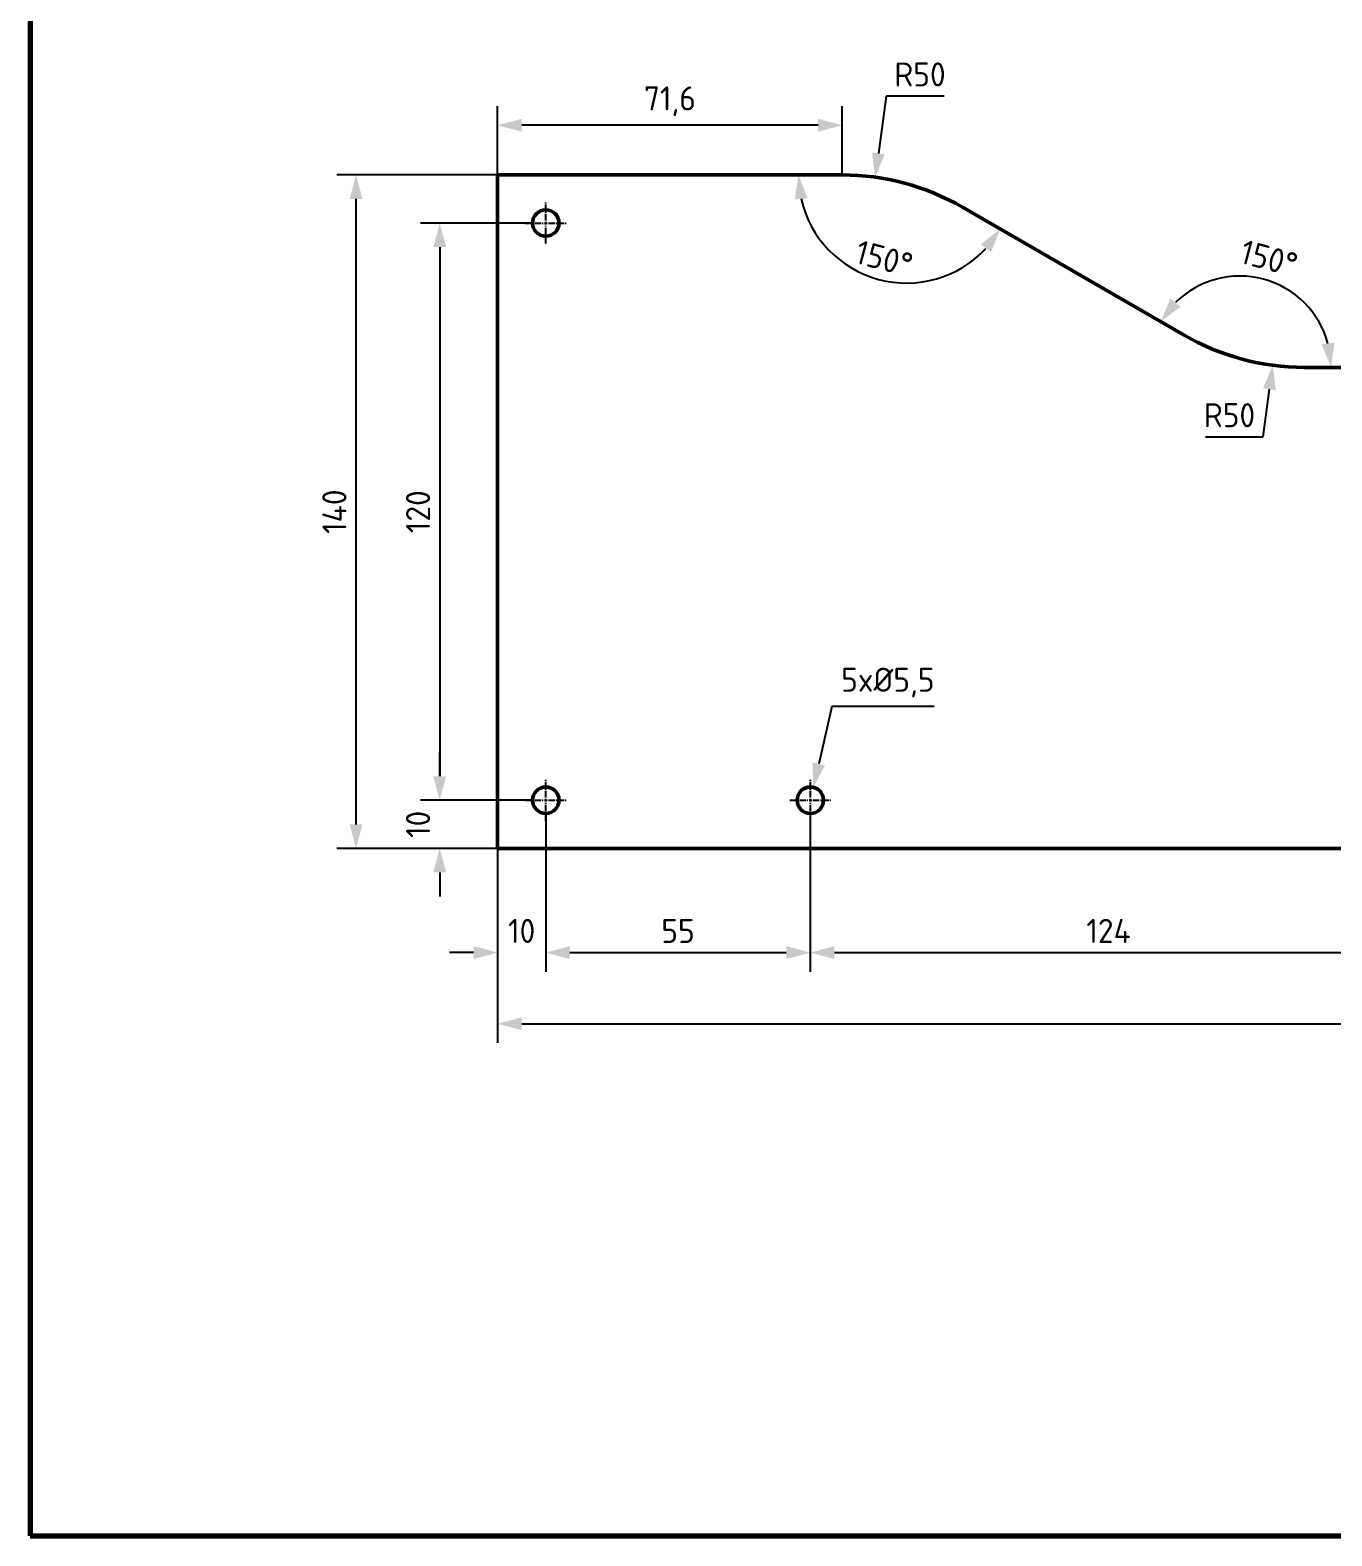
# Model space of a CAD drawing. Header units: millimetres. Extents: x 55 to 11032, y -227 to 3957.
# Drawn here: x 1002.3 to 1272.9, y 482.9 to 795.9 of the extents above; entities that cross this region are included whole.
import ezdxf

# ---------------------------------------------------------------- set-up
doc = ezdxf.new("R2010")
doc.units = ezdxf.units.MM
doc.header["$LTSCALE"] = 0.7
doc.header["$PDMODE"] = 35
doc.header["$PDSIZE"] = -4
doc.linetypes.add('CENTER2', pattern=[1.125, 0.75, -0.125, 0.125, -0.125])
for name, color, linetype, lineweight in [('CON', 7, 'Continuous', 50), ('DIM', 94, 'Continuous', 25), ('KHUNGBV', 5, 'Continuous', 70)]:
    doc.layers.add(name, color=color, linetype=linetype, lineweight=lineweight)
doc.styles.add('TCVN-7284', font='tcvn+7284-2003r.ttf')
doc.dimstyles.new('TCVN_ISO-25_RadiusDia', dxfattribs={"dimtxt": 2.5, "dimasz": 2.5, "dimexe": 2, "dimexo": 0, "dimgap": 1, "dimtad": 1, "dimtoh": 1, "dimtxsty": 'TCVN-7284', "dimblk": 'Arrow', "dimcen": 0, "dimclrd": 256, "dimclre": 256, "dimclrt": 256, "dimadec": 0, "dimazin": 0, "dimtfac": 1, "dimtofl": 0, "dimtmove": 1, "dimatfit": 0, "dimldrblk": 'Arrow', "dimfxl": 1, "dimlwd": -1, "dimlwe": -1, "dimarcsym": 0})

# ---------------------------------------------------------------- blocks, each defined once
blk = doc.blocks.new('KHUNG_A3')
at = {"layer": 'KHUNGBV', "color": 8, "linetype": 'Continuous', "ltscale": 0.66}
for p, q in [((61.71, 341.61), (61.71, 44.61)), ((61.71, 44.61), (481.71, 44.61))]:
    blk.add_line(p, q, dxfattribs=at)
blk = doc.blocks.new('Arrow')
at = {"layer": 'DIM'}
blk.add_solid([(-1, 0.268), (-1, -0.268), (0, 0)], dxfattribs=at)
blk = doc.blocks.new('*D390')
at = {"layer": 'Defpoints', "color": 0, "ltscale": 0.7, "transparency": 16777216}
for p in [(1106.7, 755.79), (1087.41, 635.79), (1106.7, 635.79)]:
    blk.add_point(p, dxfattribs=at)
at = {"layer": 'DIM', "ltscale": 0.7, "transparency": 16777216}
for p, q in [((1106.7, 755.79), (1083.41, 755.79)), ((1087.41, 750.79), (1087.41, 640.79)), ((1106.7, 635.79), (1083.41, 635.79))]:
    blk.add_line(p, q, dxfattribs=at)
at = {"layer": 'DIM', "ltscale": 0.7, "transparency": 16777216, "xscale": 5, "yscale": 5, "zscale": 5}
for p, rotation in [((1087.41, 755.79), 90), ((1087.41, 635.79), 270)]:
    blk.add_blockref('Arrow', p, dxfattribs=dict(at, rotation=rotation))
at = {"layer": 'DIM', "ltscale": 0.7, "transparency": 16777216, "insert": (1082.91, 695.79), "char_height": 5, "attachment_point": 5, "rotation": 90, "style": 'TCVN-7284'}
blk.add_mtext('120', dxfattribs=at)
blk = doc.blocks.new('*D391')
at = {"layer": 'Defpoints', "color": 0, "ltscale": 0.7, "transparency": 16777216}
for p in [(1070.02, 765.79), (1099.45, 765.79), (1099.45, 625.79)]:
    blk.add_point(p, dxfattribs=at)
at = {"layer": 'DIM', "ltscale": 0.7, "transparency": 16777216}
for p, q in [((1099.45, 765.79), (1066.02, 765.79)), ((1070.02, 630.79), (1070.02, 760.79)), ((1099.45, 625.79), (1066.02, 625.79))]:
    blk.add_line(p, q, dxfattribs=at)
at = {"layer": 'DIM', "ltscale": 0.7, "transparency": 16777216, "xscale": 5, "yscale": 5, "zscale": 5}
for p, rotation in [((1070.02, 765.79), 90), ((1070.02, 625.79), 270)]:
    blk.add_blockref('Arrow', p, dxfattribs=dict(at, rotation=rotation))
at = {"layer": 'DIM', "ltscale": 0.7, "transparency": 16777216, "insert": (1065.52, 695.79), "char_height": 5, "attachment_point": 5, "rotation": 90, "style": 'TCVN-7284', "bg_fill": 3, "box_fill_scale": 1.1, "bg_fill_color": 256, "bg_fill_true_color": 13158600, "bg_fill_transparency": 0}
blk.add_mtext('140', dxfattribs=at)
blk = doc.blocks.new('*D392')
at = {"layer": 'Defpoints', "color": 0, "ltscale": 0.7, "transparency": 16777216}
for p in [(1109.45, 633.04), (1099.45, 625.79), (1109.45, 604.13)]:
    blk.add_point(p, dxfattribs=at)
at = {"layer": 'DIM', "ltscale": 0.7, "transparency": 16777216}
for p, q in [((1109.45, 633.04), (1109.45, 600.13)), ((1099.45, 625.79), (1099.45, 600.13)), ((1094.45, 604.13), (1089.45, 604.13)), ((1114.45, 604.13), (1119.45, 604.13))]:
    blk.add_line(p, q, dxfattribs=at)
at = {"layer": 'DIM', "ltscale": 0.7, "transparency": 16777216, "xscale": 5, "yscale": 5, "zscale": 5}
blk.add_blockref('Arrow', (1099.45, 604.13), dxfattribs=at)
at = {"layer": 'DIM', "ltscale": 0.7, "transparency": 16777216, "xscale": 5, "yscale": 5, "zscale": 5, "rotation": 180}
blk.add_blockref('Arrow', (1109.45, 604.13), dxfattribs=at)
at = {"layer": 'DIM', "ltscale": 0.7, "transparency": 16777216, "insert": (1104.45, 608.63), "char_height": 5, "attachment_point": 5, "style": 'TCVN-7284'}
blk.add_mtext('10', dxfattribs=at)
blk = doc.blocks.new('*D393')
at = {"layer": 'Defpoints', "color": 0, "ltscale": 0.7, "transparency": 16777216}
for p in [(1109.45, 633.04), (1164.45, 633.04), (1164.45, 604.13)]:
    blk.add_point(p, dxfattribs=at)
at = {"layer": 'DIM', "ltscale": 0.7, "transparency": 16777216}
for p, q in [((1109.45, 633.04), (1109.45, 600.13)), ((1164.45, 633.04), (1164.45, 600.13)), ((1114.45, 604.13), (1159.45, 604.13))]:
    blk.add_line(p, q, dxfattribs=at)
at = {"layer": 'DIM', "ltscale": 0.7, "transparency": 16777216, "xscale": 5, "yscale": 5, "zscale": 5, "rotation": 180}
blk.add_blockref('Arrow', (1109.45, 604.13), dxfattribs=at)
at = {"layer": 'DIM', "ltscale": 0.7, "transparency": 16777216, "xscale": 5, "yscale": 5, "zscale": 5}
blk.add_blockref('Arrow', (1164.45, 604.13), dxfattribs=at)
at = {"layer": 'DIM', "ltscale": 0.7, "transparency": 16777216, "insert": (1136.95, 608.63), "char_height": 5, "attachment_point": 5, "style": 'TCVN-7284'}
blk.add_mtext('55', dxfattribs=at)
blk = doc.blocks.new('*D394')
at = {"layer": 'Defpoints', "color": 0, "ltscale": 0.7, "transparency": 16777216}
for p in [(1164.45, 633.04), (1288.45, 633.04), (1288.45, 604.13)]:
    blk.add_point(p, dxfattribs=at)
at = {"layer": 'DIM', "ltscale": 0.7, "transparency": 16777216}
for p, q in [((1164.45, 633.04), (1164.45, 600.13)), ((1288.45, 633.04), (1288.45, 600.13)), ((1169.45, 604.13), (1283.45, 604.13))]:
    blk.add_line(p, q, dxfattribs=at)
at = {"layer": 'DIM', "ltscale": 0.7, "transparency": 16777216, "xscale": 5, "yscale": 5, "zscale": 5, "rotation": 180}
blk.add_blockref('Arrow', (1164.45, 604.13), dxfattribs=at)
at = {"layer": 'DIM', "ltscale": 0.7, "transparency": 16777216, "xscale": 5, "yscale": 5, "zscale": 5}
blk.add_blockref('Arrow', (1288.45, 604.13), dxfattribs=at)
at = {"layer": 'DIM', "ltscale": 0.7, "transparency": 16777216, "insert": (1226.45, 608.63), "char_height": 5, "attachment_point": 5, "style": 'TCVN-7284'}
blk.add_mtext('124', dxfattribs=at)
blk = doc.blocks.new('*U168')
at = {"layer": 'DIM', "color": 0, "linetype": 'CENTER2', "ltscale": 2.5, "transparency": 16777216}
for p, q in [((0, 0.55), (0, 4.25)), ((-4.25, 0), (-0.55, 0)), ((0.55, 0), (4.25, 0)), ((0, -4.25), (0, -0.55))]:
    blk.add_line(p, q, dxfattribs=at)
at = {"layer": 'DIM', "color": 0, "linetype": 'Continuous', "ltscale": 2.5, "transparency": 16777216}
for p, q in [((-0.275, 0), (0.275, 0)), ((0, -0.275), (0, 0.275))]:
    blk.add_line(p, q, dxfattribs=at)
blk = doc.blocks.new('*U169')
at = {"layer": 'DIM', "color": 0, "linetype": 'CENTER2', "ltscale": 2.5, "transparency": 16777216}
for p, q in [((0, 0.55), (0, 4.25)), ((-4.25, 0), (-0.55, 0)), ((0.55, 0), (4.25, 0)), ((0, -4.25), (0, -0.55))]:
    blk.add_line(p, q, dxfattribs=at)
at = {"layer": 'DIM', "color": 0, "linetype": 'Continuous', "ltscale": 2.5, "transparency": 16777216}
for p, q in [((-0.275, 0), (0.275, 0)), ((0, -0.275), (0, 0.275))]:
    blk.add_line(p, q, dxfattribs=at)
blk = doc.blocks.new('*U170')
at = {"layer": 'DIM', "color": 0, "linetype": 'CENTER2', "ltscale": 2.5, "transparency": 16777216}
for p, q in [((0, 0.55), (0, 4.25)), ((-4.25, 0), (-0.55, 0)), ((0.55, 0), (4.25, 0)), ((0, -4.25), (0, -0.55))]:
    blk.add_line(p, q, dxfattribs=at)
at = {"layer": 'DIM', "color": 0, "linetype": 'Continuous', "ltscale": 2.5, "transparency": 16777216}
for p, q in [((-0.275, 0), (0.275, 0)), ((0, -0.275), (0, 0.275))]:
    blk.add_line(p, q, dxfattribs=at)
blk = doc.blocks.new('*U162')
at = {"layer": 'DIM', "color": 0, "linetype": 'CENTER2', "ltscale": 2.5, "transparency": 16777216}
for p, q in [((0, 1), (0, 6.5)), ((-6.5, 0), (-1, 0)), ((1, 0), (6.5, 0)), ((0, -6.5), (0, -1))]:
    blk.add_line(p, q, dxfattribs=at)
at = {"layer": 'DIM', "color": 0, "linetype": 'Continuous', "ltscale": 2.5, "transparency": 16777216}
for p, q in [((-0.5, 0), (0.5, 0)), ((0, -0.5), (0, 0.5))]:
    blk.add_line(p, q, dxfattribs=at)
blk = doc.blocks.new('*U163')
at = {"layer": 'DIM', "color": 0, "linetype": 'CENTER2', "ltscale": 2.5, "transparency": 16777216}
for p, q in [((0, 0.55), (0, 4.25)), ((-4.25, 0), (-0.55, 0)), ((0.55, 0), (4.25, 0)), ((0, -4.25), (0, -0.55))]:
    blk.add_line(p, q, dxfattribs=at)
at = {"layer": 'DIM', "color": 0, "linetype": 'Continuous', "ltscale": 2.5, "transparency": 16777216}
for p, q in [((-0.275, 0), (0.275, 0)), ((0, -0.275), (0, 0.275))]:
    blk.add_line(p, q, dxfattribs=at)
blk = doc.blocks.new('*U164')
at = {"layer": 'DIM', "color": 0, "linetype": 'CENTER2', "ltscale": 2.5, "transparency": 16777216}
for p, q in [((0, 1), (0, 6.5)), ((-6.5, 0), (-1, 0)), ((1, 0), (6.5, 0)), ((0, -6.5), (0, -1))]:
    blk.add_line(p, q, dxfattribs=at)
at = {"layer": 'DIM', "color": 0, "linetype": 'Continuous', "ltscale": 2.5, "transparency": 16777216}
for p, q in [((-0.5, 0), (0.5, 0)), ((0, -0.5), (0, 0.5))]:
    blk.add_line(p, q, dxfattribs=at)
blk = doc.blocks.new('*U165')
at = {"layer": 'DIM', "color": 0, "linetype": 'CENTER2', "ltscale": 2.5, "transparency": 16777216}
for p, q in [((0, 1), (0, 6.5)), ((-6.5, 0), (-1, 0)), ((1, 0), (6.5, 0)), ((0, -6.5), (0, -1))]:
    blk.add_line(p, q, dxfattribs=at)
at = {"layer": 'DIM', "color": 0, "linetype": 'Continuous', "ltscale": 2.5, "transparency": 16777216}
for p, q in [((-0.5, 0), (0.5, 0)), ((0, -0.5), (0, 0.5))]:
    blk.add_line(p, q, dxfattribs=at)
blk = doc.blocks.new('*U166')
at = {"layer": 'DIM', "color": 0, "linetype": 'CENTER2', "ltscale": 2.5, "transparency": 16777216}
for p, q in [((0, 1), (0, 6.5)), ((-6.5, 0), (-1, 0)), ((1, 0), (6.5, 0)), ((0, -6.5), (0, -1))]:
    blk.add_line(p, q, dxfattribs=at)
at = {"layer": 'DIM', "color": 0, "linetype": 'Continuous', "ltscale": 2.5, "transparency": 16777216}
for p, q in [((-0.5, 0), (0.5, 0)), ((0, -0.5), (0, 0.5))]:
    blk.add_line(p, q, dxfattribs=at)
blk = doc.blocks.new('*U167')
at = {"layer": 'DIM', "color": 0, "linetype": 'CENTER2', "ltscale": 2.5, "transparency": 16777216}
for p, q in [((0, 0.55), (0, 4.25)), ((-4.25, 0), (-0.55, 0)), ((0.55, 0), (4.25, 0)), ((0, -4.25), (0, -0.55))]:
    blk.add_line(p, q, dxfattribs=at)
at = {"layer": 'DIM', "color": 0, "linetype": 'Continuous', "ltscale": 2.5, "transparency": 16777216}
for p, q in [((-0.275, 0), (0.275, 0)), ((0, -0.275), (0, 0.275))]:
    blk.add_line(p, q, dxfattribs=at)
blk = doc.blocks.new('*U171')
at = {"layer": 'DIM', "color": 0, "linetype": 'CENTER2', "ltscale": 2.5, "transparency": 16777216}
for p, q in [((0, 4.2), (0, 22.5)), ((-22.5, 0), (-4.2, 0)), ((4.2, 0), (22.5, 0)), ((0, -22.5), (0, -4.2))]:
    blk.add_line(p, q, dxfattribs=at)
at = {"layer": 'DIM', "color": 0, "linetype": 'Continuous', "ltscale": 2.5, "transparency": 16777216}
for p, q in [((-2.1, 0), (2.1, 0)), ((0, -2.1), (0, 2.1))]:
    blk.add_line(p, q, dxfattribs=at)
blk = doc.blocks.new('MAT_PHAI_X')
at = {"layer": 'CON'}
for p, q in [((1188.74, 1014.8), (1117.14, 1014.8)), ((1117.14, 1014.8), (1117.14, 874.8)), ((1259.82, 981.49), (1213.74, 1008.1)), ((1537.14, 974.8), (1284.82, 974.8)), ((1537.14, 874.8), (1537.14, 974.8)), ((1337.57, 896.23), (1337.57, 892.8)), ((1347.57, 892.8), (1347.57, 896.23)), ((1384.71, 896.23), (1384.71, 892.8)), ((1394.71, 892.8), (1394.71, 896.23)), ((1315.14, 892.8), (1337.57, 892.8)), ((1315.14, 874.8), (1315.14, 892.8)), ((1347.57, 892.8), (1384.71, 892.8)), ((1394.71, 892.8), (1417.14, 892.8)), ((1417.14, 892.8), (1417.14, 874.8)), ((1117.14, 874.8), (1315.14, 874.8)), ((1417.14, 874.8), (1537.14, 874.8))]:
    blk.add_line(p, q, dxfattribs=at)
for centre, radius in [((1127.14, 1004.8), 2.75), ((1342.57, 943.37), 5), ((1389.71, 943.37), 5), ((1366.14, 919.8), 21), ((1127.14, 884.8), 2.75), ((1182.14, 884.8), 2.75), ((1306.14, 884.8), 2.75), ((1507.14, 884.8), 2.75)]:
    blk.add_circle(centre, radius, dxfattribs=at)
for centre, radius, start, end in [((1188.74, 964.8), 50, 60, 90), ((1284.82, 1024.8), 50, 240, 270), ((1342.57, 896.23), 5, 0, 180), ((1389.71, 896.23), 5, 0, 180)]:
    blk.add_arc(centre, radius, start, end, dxfattribs=at)
at = {"layer": 'DIM', "color": 1, "linetype": 'CENTER2', "ltscale": 2.5}
for name, p in [('*U168', (1127.14, 1004.8)), ('*U162', (1342.57, 943.37)), ('*U166', (1389.71, 943.37)), ('*U171', (1366.14, 919.8)), ('*U164', (1342.57, 896.23)), ('*U165', (1389.71, 896.23)), ('*U169', (1127.14, 884.8)), ('*U170', (1182.14, 884.8)), ('*U163', (1306.14, 884.8)), ('*U167', (1507.14, 884.8))]:
    blk.add_blockref(name, p, dxfattribs=at)
blk = doc.blocks.new('*D398')
at = {"layer": 'Defpoints', "color": 0, "ltscale": 0.7, "transparency": 16777216}
for p in [(1099.45, 625.79), (1519.45, 625.79), (1519.45, 589.34)]:
    blk.add_point(p, dxfattribs=at)
at = {"layer": 'DIM', "ltscale": 0.7, "transparency": 16777216}
for p, q in [((1099.45, 625.79), (1099.45, 585.34)), ((1519.45, 625.79), (1519.45, 585.34)), ((1104.45, 589.34), (1514.45, 589.34))]:
    blk.add_line(p, q, dxfattribs=at)
at = {"layer": 'DIM', "ltscale": 0.7, "transparency": 16777216, "xscale": 5, "yscale": 5, "zscale": 5, "rotation": 180}
blk.add_blockref('Arrow', (1099.45, 589.34), dxfattribs=at)
at = {"layer": 'DIM', "ltscale": 0.7, "transparency": 16777216, "xscale": 5, "yscale": 5, "zscale": 5}
blk.add_blockref('Arrow', (1519.45, 589.34), dxfattribs=at)
at = {"layer": 'DIM', "ltscale": 0.7, "transparency": 16777216, "insert": (1309.45, 593.84), "char_height": 5, "attachment_point": 5, "style": 'TCVN-7284', "bg_fill": 3, "box_fill_scale": 1.1, "bg_fill_color": 256, "bg_fill_true_color": 13158600, "bg_fill_transparency": 0}
blk.add_mtext('420', dxfattribs=at)
blk = doc.blocks.new('*D399')
at = {"layer": 'Defpoints', "color": 0, "ltscale": 0.7, "transparency": 16777216}
for p in [(1087.41, 635.79), (1106.7, 635.79), (1099.45, 625.79)]:
    blk.add_point(p, dxfattribs=at)
at = {"layer": 'DIM', "ltscale": 0.7, "transparency": 16777216}
for p, q in [((1087.41, 640.79), (1087.41, 645.79)), ((1106.7, 635.79), (1083.41, 635.79)), ((1099.45, 625.79), (1083.41, 625.79)), ((1087.41, 620.79), (1087.41, 615.79))]:
    blk.add_line(p, q, dxfattribs=at)
at = {"layer": 'DIM', "ltscale": 0.7, "transparency": 16777216, "xscale": 5, "yscale": 5, "zscale": 5}
for p, rotation in [((1087.41, 635.79), 270), ((1087.41, 625.79), 90)]:
    blk.add_blockref('Arrow', p, dxfattribs=dict(at, rotation=rotation))
at = {"layer": 'DIM', "ltscale": 0.7, "transparency": 16777216, "insert": (1082.91, 630.79), "char_height": 5, "attachment_point": 5, "rotation": 90, "style": 'TCVN-7284'}
blk.add_mtext('10', dxfattribs=at)
blk = doc.blocks.new('*D400')
at = {"layer": 'Defpoints', "color": 0, "ltscale": 0.7, "transparency": 16777216}
for p in [(1099.45, 776.12), (1099.45, 765.79), (1171.06, 765.79)]:
    blk.add_point(p, dxfattribs=at)
at = {"layer": 'DIM', "ltscale": 0.7, "transparency": 16777216}
for p, q in [((1099.45, 765.79), (1099.45, 780.12)), ((1171.06, 765.79), (1171.06, 780.12)), ((1166.06, 776.12), (1104.45, 776.12))]:
    blk.add_line(p, q, dxfattribs=at)
at = {"layer": 'DIM', "ltscale": 0.7, "transparency": 16777216, "xscale": 5, "yscale": 5, "zscale": 5, "rotation": 180}
blk.add_blockref('Arrow', (1099.45, 776.12), dxfattribs=at)
at = {"layer": 'DIM', "ltscale": 0.7, "transparency": 16777216, "xscale": 5, "yscale": 5, "zscale": 5}
blk.add_blockref('Arrow', (1171.06, 776.12), dxfattribs=at)
at = {"layer": 'DIM', "ltscale": 0.7, "transparency": 16777216, "insert": (1135.26, 781.12), "char_height": 5, "attachment_point": 5, "style": 'TCVN-7284'}
blk.add_mtext('71,6', dxfattribs=at)
blk = doc.blocks.new('*D411')
at = {"layer": 'Defpoints', "color": 0, "ltscale": 0.7, "transparency": 16777216}
for p in [(1165.07, 638.47), (1163.84, 633.11)]:
    blk.add_point(p, dxfattribs=at)
at = {"layer": 'DIM', "ltscale": 0.7, "transparency": 16777216}
for p, q in [((1168.94, 655.27), (1166.2, 643.34)), ((1190.19, 655.27), (1168.94, 655.27))]:
    blk.add_line(p, q, dxfattribs=at)
at = {"layer": 'DIM', "ltscale": 0.7, "transparency": 16777216, "xscale": 5, "yscale": 5, "zscale": 5, "rotation": 257.0195249819228}
blk.add_blockref('Arrow', (1165.07, 638.47), dxfattribs=at)
at = {"layer": 'DIM', "ltscale": 0.7, "transparency": 16777216, "insert": (1180.57, 660.27), "char_height": 5, "attachment_point": 5, "style": 'TCVN-7284'}
blk.add_mtext('5x%%C5,5', dxfattribs=at)
blk = doc.blocks.new('*D403')
at = {"layer": 'Defpoints', "color": 0, "ltscale": 0.7, "transparency": 16777216}
for p in [(1177.92, 765.32), (1171.06, 715.79)]:
    blk.add_point(p, dxfattribs=at)
at = {"layer": 'DIM', "ltscale": 0.7, "transparency": 16777216}
for p, q in [((1180.25, 782.18), (1178.6, 770.27)), ((1192.25, 782.18), (1180.25, 782.18))]:
    blk.add_line(p, q, dxfattribs=at)
at = {"layer": 'DIM', "ltscale": 0.7, "transparency": 16777216, "xscale": 5, "yscale": 5, "zscale": 5, "rotation": 262.1157023574194}
blk.add_blockref('Arrow', (1177.92, 765.32), dxfattribs=at)
at = {"layer": 'DIM', "ltscale": 0.7, "transparency": 16777216, "insert": (1187.25, 786.68), "char_height": 5, "attachment_point": 5, "style": 'TCVN-7284'}
blk.add_mtext('R50', dxfattribs=at)
blk = doc.blocks.new('*D404')
at = {"layer": 'Defpoints', "color": 0, "ltscale": 0.7, "transparency": 16777216}
for p in [(1267.13, 775.79), (1260.56, 726.22)]:
    blk.add_point(p, dxfattribs=at)
at = {"layer": 'DIM', "ltscale": 0.7, "transparency": 16777216}
for p, q in [((1258.58, 711.35), (1259.9, 721.27)), ((1246.58, 711.35), (1258.58, 711.35))]:
    blk.add_line(p, q, dxfattribs=at)
at = {"layer": 'DIM', "ltscale": 0.7, "transparency": 16777216, "xscale": 5, "yscale": 5, "zscale": 5, "rotation": 82.43965147298303}
blk.add_blockref('Arrow', (1260.56, 726.22), dxfattribs=at)
at = {"layer": 'DIM', "ltscale": 0.7, "transparency": 16777216, "insert": (1251.58, 715.85), "char_height": 5, "attachment_point": 5, "style": 'TCVN-7284'}
blk.add_mtext('R50', dxfattribs=at)
blk = doc.blocks.new('*D414')
at = {"layer": 'Defpoints', "color": 0, "ltscale": 0.7, "transparency": 16777216}
for p in [(1099.45, 765.79), (1171.06, 765.79), (1196.06, 759.09), (1170.01, 748.58), (1242.13, 732.49)]:
    blk.add_point(p, dxfattribs=at)
at = {"layer": 'DIM', "ltscale": 0.7, "transparency": 16777216}
blk.add_arc((1184.45, 765.79), 22.47, 192.7776, 317.2224, dxfattribs=at)
at = {"layer": 'DIM', "ltscale": 0.7, "transparency": 16777216, "xscale": 5, "yscale": 5, "zscale": 5}
for p, rotation in [((1161.99, 765.79), 96.38880019107846), ((1203.91, 754.56), 53.61119980892114)]:
    blk.add_blockref('Arrow', p, dxfattribs=dict(at, rotation=rotation))
at = {"layer": 'DIM', "ltscale": 0.7, "transparency": 16777216, "insert": (1179.8, 748.43), "char_height": 5, "attachment_point": 5, "rotation": 345, "style": 'TCVN-7284'}
blk.add_mtext('150°', dxfattribs=at)
blk = doc.blocks.new('*D415')
at = {"layer": 'Defpoints', "color": 0, "ltscale": 0.7, "transparency": 16777216}
for p in [(1196.06, 759.09), (1265.94, 740.33), (1242.13, 732.49), (1267.13, 725.79), (1519.45, 725.79)]:
    blk.add_point(p, dxfattribs=at)
at = {"layer": 'DIM', "ltscale": 0.7, "transparency": 16777216}
blk.add_arc((1253.74, 725.79), 18.98, 15.1381, 134.8619, dxfattribs=at)
at = {"layer": 'DIM', "ltscale": 0.7, "transparency": 16777216, "xscale": 5, "yscale": 5, "zscale": 5}
for p, rotation in [((1237.3, 735.28), 232.430933602402), ((1272.72, 725.79), 277.5690663975975)]:
    blk.add_blockref('Arrow', p, dxfattribs=dict(at, rotation=rotation))
at = {"layer": 'DIM', "ltscale": 0.7, "transparency": 16777216, "insert": (1259.81, 748.47), "char_height": 5, "attachment_point": 5, "rotation": 345, "style": 'TCVN-7284'}
blk.add_mtext('150°', dxfattribs=at)

msp = doc.modelspace()

# ---------------------------------------------------------------- block references
at = {"layer": 'DIM', "xscale": 2, "yscale": 2, "zscale": 2}
msp.add_blockref('KHUNG_A3', (878.841, 393.646), dxfattribs=at)

# ---------------------------------------------------------------- dimensions: what is measured, and where the dimension line sits
at = {"layer": 'DIM', "ltscale": 0.7}
dim = msp.add_radius_dim(center=(1171.057, 715.79), mpoint=(1177.916, 765.317), dimstyle='TCVN_ISO-25_RadiusDia', override={"dimscale": 2}, dxfattribs=at)
dim.commit()
dim.dimension.update_dxf_attribs({"geometry": '*D403', "text_midpoint": (1180.25, 782.177), "dimtype": 164})
dim = msp.add_radius_dim(center=(1267.134, 775.79), mpoint=(1260.555, 726.224), dimstyle='TCVN_ISO-25_RadiusDia', override={"dimscale": 2}, dxfattribs=at)
dim.commit()
dim.dimension.update_dxf_attribs({"geometry": '*D404', "text_midpoint": (1251.582, 715.855)})
dim = msp.add_angular_dim_2l(base=(1265.936, 740.329), line1=((1519.454, 725.79), (1267.134, 725.79)), line2=((1242.134, 732.488), (1196.057, 759.091)), dimstyle='TCVN_ISO-25_RadiusDia', override={"dimscale": 2}, dxfattribs=at)
dim.commit()
dim.dimension.update_dxf_attribs({"geometry": '*D415', "text_midpoint": (1259.813, 748.469)})
dim = msp.add_linear_dim(base=(1087.414, 635.79), p1=(1106.704, 755.79), p2=(1106.704, 635.79), angle=90, dimstyle='TCVN_ISO-25_RadiusDia', override={"dimscale": 2}, dxfattribs=at)
dim.commit()
dim.dimension.update_dxf_attribs({"geometry": '*D390', "text_midpoint": (1082.914, 695.79)})
dim = msp.add_diameter_dim_2p(p1=(1163.837, 633.11), p2=(1165.072, 638.469), dimstyle='TCVN_ISO-25_RadiusDia', override={"dimscale": 2, "dimpost": '5x%%C<>'}, dxfattribs=at)
dim.commit()
dim.dimension.update_dxf_attribs({"geometry": '*D411', "text_midpoint": (1168.945, 655.27), "dimtype": 163})
for base, p1, p2, picture, middle in [((1164.454, 604.126), (1109.454, 633.04), (1164.454, 633.04), '*D393', (1136.954, 608.626)), ((1288.454, 604.126), (1164.454, 633.04), (1288.454, 633.04), '*D394', (1226.454, 608.626))]:
    dim = msp.add_linear_dim(base=base, p1=p1, p2=p2, dimstyle='TCVN_ISO-25_RadiusDia', override={"dimscale": 2, "dimtmove": 1}, dxfattribs=at)
    dim.commit()
    dim.dimension.update_dxf_attribs({"geometry": picture, "text_midpoint": middle})

# ---------------------------------------------------------------- next in the draw order: dimensions: what is measured, and where the dimension line sits
dim = msp.add_linear_dim(base=(1070.018, 765.79), p1=(1099.454, 625.79), p2=(1099.454, 765.79), angle=90, dimstyle='TCVN_ISO-25_RadiusDia', override={"dimscale": 2, "dimtp": 0.5, "dimtm": 0.5, "dimtfill": 1, "dimarcsym": 1}, dxfattribs=at)
dim.commit()
dim.dimension.update_dxf_attribs({"geometry": '*D391', "text_midpoint": (1065.518, 695.79)})

# ---------------------------------------------------------------- next in the draw order: block references
at = {"layer": 'DIM'}
msp.add_blockref('MAT_PHAI_X', (-17.684, -249.006), dxfattribs=at)

# ---------------------------------------------------------------- next in the draw order: dimensions: what is measured, and where the dimension line sits
at = {"layer": 'DIM', "ltscale": 0.7}
dim = msp.add_linear_dim(base=(1099.454, 776.123), p1=(1171.057, 765.79), p2=(1099.454, 765.79), dimstyle='TCVN_ISO-25_RadiusDia', override={"dimscale": 2}, dxfattribs=at)
dim.commit()
dim.dimension.update_dxf_attribs({"geometry": '*D400', "text_midpoint": (1135.256, 781.123)})
dim = msp.add_angular_dim_2l(base=(1170.013, 748.579), line1=((1242.134, 732.488), (1196.057, 759.091)), line2=((1171.057, 765.79), (1099.454, 765.79)), dimstyle='TCVN_ISO-25_RadiusDia', override={"dimscale": 2}, dxfattribs=at)
dim.commit()
dim.dimension.update_dxf_attribs({"geometry": '*D414', "text_midpoint": (1179.804, 748.435)})
dim = msp.add_linear_dim(base=(1109.454, 604.126), p1=(1099.454, 625.79), p2=(1109.454, 633.04), dimstyle='TCVN_ISO-25_RadiusDia', override={"dimscale": 2}, dxfattribs=at)
dim.commit()
dim.dimension.update_dxf_attribs({"geometry": '*D392', "text_midpoint": (1104.454, 604.126), "dimtype": 160})

# ---------------------------------------------------------------- next in the draw order: dimensions: what is measured, and where the dimension line sits
dim = msp.add_linear_dim(base=(1519.454, 589.344), p1=(1099.454, 625.79), p2=(1519.454, 625.79), dimstyle='TCVN_ISO-25_RadiusDia', override={"dimscale": 2, "dimgap": 1, "dimtol": 0, "dimlim": 0, "dimtp": 0.5, "dimtm": 0.5, "dimtfill": 1, "dimarcsym": 1}, dxfattribs=at)
dim.commit()
dim.dimension.update_dxf_attribs({"geometry": '*D398', "text_midpoint": (1309.454, 589.344), "dimtype": 160})

# ---------------------------------------------------------------- next in the draw order: dimensions: what is measured, and where the dimension line sits
dim = msp.add_linear_dim(base=(1087.414, 635.79), p1=(1099.454, 625.79), p2=(1106.704, 635.79), angle=90, dimstyle='TCVN_ISO-25_RadiusDia', override={"dimscale": 2}, dxfattribs=at)
dim.commit()
dim.dimension.update_dxf_attribs({"geometry": '*D399', "text_midpoint": (1087.414, 630.79), "dimtype": 160})

doc.saveas('drawing.dxf')
